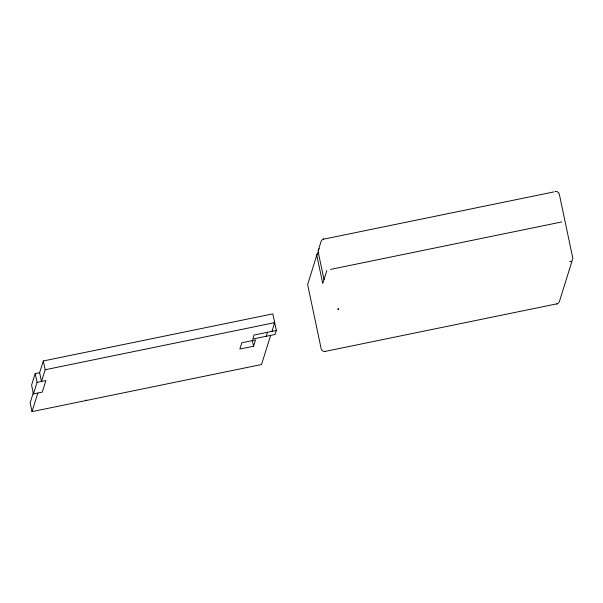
<?xml version="1.0" encoding="UTF-8"?>
<svg xmlns="http://www.w3.org/2000/svg" width="603" height="603" viewBox="0 0 603 603"><rect width="100%" height="100%" fill="white"/><g stroke="black" fill="none" stroke-linecap="round" stroke-linejoin="round"><path stroke-width="0.9" d="M276.355 330.459L254.051 335.034L252.785 339.044L275.089 334.469L276.355 330.459L272.812 313.869L43.31 360.971L39.625 372.692L35.208 373.596L31.575 385.159L33.444 393.94L42.27 392.123L45.903 380.561L37.077 382.377L33.444 393.94M33.489 392.221L30.15 402.849L32.012 411.623L261.521 364.521L270.679 335.374M32.012 411.623L37.861 393.028M43.31 360.971L45.172 369.745L41.486 381.465L39.625 372.692M86.267 400.49L85.92 399.887M253.561 346.212L255.521 339.964L241.826 342.775L239.866 349.024L253.561 346.212L252.258 340.069M266.262 336.278L267.528 332.268M273.981 323.283L274.486 321.678M271.938 331.364L274.682 322.643L45.172 369.745M317.05 254.262L307.643 284.563L321.15 348.692L321.994 350.351L323.6 351.413M318.309 250.253L321.113 241.321L322.13 239.775M326.834 270.566L322.771 283.508L316.944 256.117A3.61 3.58 17.4 0 1 318.844 252.19M558.363 303.173L559.38 301.628L572.85 258.386L559.343 194.256L558.499 192.598L556.893 191.535M556.697 304.01L557.587 303.701L324.489 351.541L325.424 351.474M324.618 238.969L554.119 191.86M330.504 269.405L561.777 221.942M324.03 279.498L318.211 252.099A3.61 3.58 17.4 0 1 319.326 248.7M35.208 373.596L37.077 382.377M338.735 308.917L337.786 309.218L338.735 308.917M570.001 261.453L570.883 261.378L570.001 261.453M322.952 239.21L323.856 238.946L322.952 239.21M555.363 191.437L556.011 191.407L555.363 191.437"/></g></svg>
